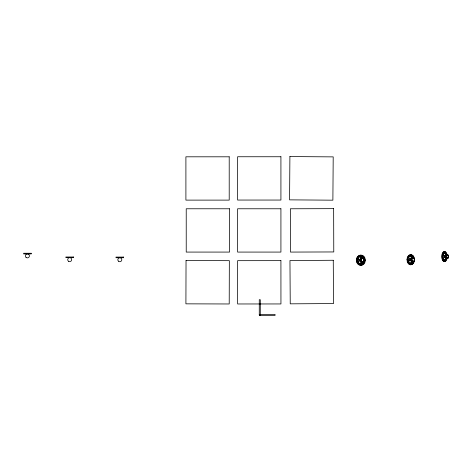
<?xml version="1.0" encoding="UTF-8"?>
<svg xmlns="http://www.w3.org/2000/svg" width="472" height="472" viewBox="0 0 472 472"><rect width="100%" height="100%" fill="white"/><g stroke="black" fill="none" stroke-linecap="round" stroke-linejoin="round"><path stroke-width="0.71" d="M412.086 258.095L412.097 257.688L412.811 257.96A2.289 0.997 55.1 0 1 412.528 255.859A4.449 3.145 -90 0 0 409.383 255.859L408.233 257.488A4.449 3.145 -90 0 0 408.233 261.936L409.383 263.565A4.449 3.145 -90 0 0 412.528 263.565L413.678 261.936A4.449 3.145 -90 0 0 413.991 260.863M361.764 258.579L361.782 258.178L362.655 258.45A2.289 1.398 49.3 0 1 362.897 256.343A4.449 3.853 -90 0 0 359.044 256.343L357.634 257.972A4.449 3.853 -90 0 0 357.634 262.42L359.044 264.049A4.449 3.853 -90 0 0 362.897 264.049L364.307 262.42A4.449 3.853 -90 0 0 364.307 257.972L362.897 256.343M446.353 258.508L446.093 258.573C444.683 257.972 444.683 255.134 446.093 254.532L446.353 254.603M445.869 258.154L445.261 256.573L445.869 254.992M407.448 259.771L407.655 259.541L407.448 259.771A4.449 3.145 -90 0 1 407.56 258.562M412.469 261.665C410.268 262.066 410.015 257.93 412.097 257.688M363.015 261.63C360.525 264.072 358.531 258.343 361.782 258.178M360.089 260.721L360.39 260.644L360.089 259.677M411.726 261.665L411.785 261.317L412.097 261.736M361.328 262.149L361.764 261.854L361.782 262.22M446.718 258.343L445.804 260.408A4.449 2.224 -90 0 1 443.58 260.408L442.766 258.78A4.449 2.224 -90 0 1 442.766 254.331L443.58 252.703A4.449 2.224 -90 0 1 445.804 252.703L446.671 254.555M445.668 257.995L445.586 258.302A2.289 1.375 -49.9 0 1 443.58 260.408M414.174 259.665L414.174 259.765M411.507 261.152L411.383 261.464A2.289 1.687 -40.2 0 1 409.383 263.565M361.05 261.635L360.903 261.948A2.289 1.888 -24 0 1 359.044 264.049M411.088 261.14L410.717 260.237M445.373 257.393L445.214 257.565A2.289 1.971 -65.1 0 0 442.766 258.78M412.811 261.464L413.106 261.14M411.082 260.55L410.858 260.721A2.289 2.177 -46.1 0 0 408.233 261.936M361.393 258.638L360.903 258.45A2.289 1.888 24 0 0 359.044 256.343M356.59 260.001L356.596 260.402M260.219 315.019L259.27 315.019L259.27 299.732L260.29 299.732L260.29 314.287M360.03 260.196L360.342 260.219M412.528 255.859L413.678 257.488A4.449 3.145 -90 0 1 413.991 258.562M360.543 258.768L360.531 259.399L360.266 259.187A2.289 2.236 -8.4 0 1 357.634 257.972M445.373 255.753L445.214 255.541A2.289 1.971 65.1 0 1 442.766 254.331M411.088 258.284L411.082 258.916L410.858 258.703A2.289 2.177 46.1 0 1 408.233 257.488M362.472 261.635L362.655 261.948A2.289 1.398 -49.3 0 0 362.897 264.049M445.668 255.157L445.586 254.803A2.289 1.375 49.9 0 0 443.58 252.703M411.726 257.759L411.507 258.314L411.383 257.96A2.289 1.687 40.2 0 0 409.383 255.859M410.805 264.467L410.734 264.479M358.248 258.385A3.634 3.145 -90 0 1 363.694 258.385M364.012 261.14A3.634 3.145 -90 0 1 362.543 263.346M361.788 263.706A3.634 3.145 -90 0 1 358.248 262.013M357.823 260.196A3.634 3.145 -90 0 1 357.935 259.258M357.634 262.42A2.289 2.236 8.4 0 1 360.266 261.211M363.676 261.152A2.289 1.056 -76.1 0 1 364.307 262.42M364.307 257.972A2.289 1.056 76.1 0 1 363.676 259.246M362.903 264.591A5.062 4.384 -90 0 1 356.915 262.739A5.062 4.384 -90 0 1 358.519 255.824A5.062 4.384 -90 0 1 364.508 257.677M362.643 256.343A4.449 3.853 -90 0 1 364.437 259.045M364.437 261.346A4.449 3.853 -90 0 1 362.643 264.049M358.791 264.049A4.449 3.853 -90 0 1 357.994 263.341M363.865 259.883A0.903 0.395 85.3 0 1 364.555 260.196A0.903 0.395 -85.3 0 1 364.059 260.786M410.953 256.078A3.634 2.566 -90 0 1 413.177 257.895M413.177 261.529A3.634 2.566 -90 0 1 412.239 262.857M411.619 263.223A3.634 2.566 -90 0 1 410.953 263.346M410.292 263.223A3.634 2.566 -90 0 1 408.475 260.65M408.728 257.895A3.634 2.566 -90 0 1 410.292 256.202M412.528 263.565A2.289 0.997 -55.1 0 1 412.687 261.689M413.708 261.305A2.289 0.507 -77.3 0 1 413.678 261.936M413.678 257.488A2.289 0.507 77.3 0 1 413.708 258.119M412.823 256.567A4.449 3.145 -90 0 1 413.319 257.488M413.319 261.936A4.449 3.145 -90 0 1 412.168 263.565M407.873 257.488A4.449 3.145 -90 0 1 409.023 255.859M411.519 264.615A5.062 3.581 -90 0 1 407.012 259.724A5.062 3.581 -90 0 1 411.519 254.833M412.38 255.334A5.062 3.581 -90 0 1 413.69 257.193M413.124 263.305A5.062 3.581 -90 0 1 412.38 264.108M448.105 257.464A1.817 0.909 -90 0 1 446.73 257.948A1.817 0.909 -90 0 1 446.73 255.163A1.817 0.909 -90 0 1 448.105 255.647M448.193 256.084A1.817 0.909 -90 0 1 448.193 257.022M442.937 255.612A3.634 1.817 -90 0 1 444.453 252.951A3.634 1.817 -90 0 1 446.264 254.738M446.264 258.373A3.634 1.817 -90 0 1 444.689 260.184M444.217 260.06A3.634 1.817 -90 0 1 443.119 258.373M446.878 259.098A5.062 2.531 -90 0 1 443.055 260.444A5.062 2.531 -90 0 1 443.055 252.685A5.062 2.531 -90 0 1 446.878 254.03M445.804 260.408A2.289 0.525 -58 0 1 446.459 258.532M446.459 254.579A2.289 0.525 58 0 1 445.804 252.703M445.515 260.951A5.062 2.531 -90 0 1 441.715 256.562A5.062 2.531 -90 0 1 445.515 252.178M445.361 252.703A4.449 2.224 -90 0 1 446.176 254.331M446.176 258.78A4.449 2.224 -90 0 1 445.361 260.408M443.137 260.408A4.449 2.224 -90 0 1 442.677 259.7M186.039 260.544L185.909 303.844L229.215 303.974L229.339 260.674L186.039 260.544M289.902 156.562L289.578 199.862L332.878 200.181L333.202 156.881L289.902 156.562M441.774 256.508L441.774 256.508M442.211 256.508L442.211 256.508M444.589 251.753L444.589 251.753M444.589 261.258L444.589 261.258M410.457 254.909L410.669 255.134L410.457 254.909M410.811 254.909L411.023 255.134L410.811 254.909M407.094 259.671L407.306 259.889L407.094 259.671M360.543 255.399L360.868 255.547L360.543 255.399M360.797 255.399L361.121 255.547L360.797 255.399M356.679 260.155L357.003 260.302L356.679 260.155M360.543 264.904L360.862 265.063L360.543 264.904M360.797 264.904L361.115 265.063L360.797 264.904M364.667 260.149L364.986 260.308L364.685 260.101M364.915 260.149L365.234 260.308L364.933 260.101M259.287 314.794L259.777 315.438L275.052 315.438L275.052 314.417L259.771 314.417L259.287 314.794M260.29 314.924C259.683 316.452 259.683 313.396 260.29 314.924M333.262 260.261L289.961 260.538L290.239 303.838L333.539 303.561L333.262 260.261M333.645 208.648L290.345 208.777L290.475 252.077L333.775 251.948L333.645 208.648M280.923 156.751L237.617 156.751L237.617 200.051L280.923 200.051L280.923 156.751M229.209 156.81L185.903 156.81L185.903 200.116L229.209 200.116L229.209 156.81M229.534 208.772L186.228 208.772L186.228 252.077L229.534 252.077L229.534 208.772M280.923 208.772L237.617 208.772L237.617 252.077L280.923 252.077L280.923 208.772M31.241 253.263L23.6 253.263L23.6 253.901L31.241 253.901L31.241 253.263M73.52 257.004L65.873 257.004L65.873 257.641L73.52 257.641L73.52 257.004M123.635 257.087L115.994 257.087L115.994 257.724L123.635 257.724L123.635 257.087M280.923 260.65L237.617 260.674L237.646 303.974L280.946 303.95L280.923 260.65M363.7 261.482A1.817 1.575 -90 0 0 362.998 258.444A1.817 1.575 -90 0 0 361.068 260.668A1.817 1.575 -90 0 0 363.7 261.482M363.599 261.482A1.817 1.575 -90 0 0 362.897 258.444A1.817 1.575 -90 0 0 360.968 260.668A1.817 1.575 -90 0 0 363.599 261.482M363.723 261.63A2.024 1.752 -90 0 0 362.938 258.243A2.024 1.752 -90 0 0 360.797 260.721A2.024 1.752 -90 0 0 363.723 261.63M361.139 264.143A0.903 0.614 -40.8 0 0 361.611 262.727A0.903 0.678 -32.5 0 0 361.139 264.143M364.065 263.789A5.062 4.384 -90 0 0 362.095 255.317A5.062 4.384 -90 0 0 356.726 261.517A5.062 4.384 -90 0 0 364.065 263.789M359.422 260.196A0.903 0.897 -41.4 0 0 357.723 260.196A0.903 0.897 41.4 0 0 359.422 260.196M361.139 256.255A0.903 0.678 32.5 0 0 361.611 257.671A0.903 0.614 40.8 0 0 361.139 256.255M414.357 260.621A1.817 1.286 -90 0 0 413.242 257.895A1.817 1.286 -90 0 0 412.127 260.621A1.817 1.286 -90 0 0 414.357 260.621M414.209 260.621A1.817 1.286 -90 0 0 413.1 257.895A1.817 1.286 -90 0 0 411.985 260.621A1.817 1.286 -90 0 0 414.209 260.621M414.109 261.14A2.024 1.428 -90 0 0 413.466 257.759A2.024 1.428 -90 0 0 411.72 260.237A2.024 1.428 -90 0 0 414.109 261.14M411.926 262.922A0.903 0.484 -49.1 0 0 411.861 262.237A0.903 0.572 -44.1 0 0 411.071 262.922A0.903 0.572 -44.1 0 0 411.195 263.653A0.903 0.484 -49.1 0 0 411.926 262.922M413.478 263.305A5.062 3.581 -90 0 0 411.873 254.833A5.062 3.581 -90 0 0 407.489 261.034A5.062 3.581 -90 0 0 413.478 263.305M410.074 259.712A0.903 0.879 69.6 0 0 408.404 259.712A0.903 0.879 -69.6 0 0 410.074 259.712M411.071 256.502A0.903 0.572 44.1 0 0 411.861 257.187A0.903 0.484 49.1 0 0 411.926 256.502A0.903 0.484 49.1 0 0 411.195 255.771A0.903 0.572 44.1 0 0 411.071 256.502M68.7 261.358A1.994 1.994 0 0 0 71.691 259.635A1.994 1.994 0 0 0 68.7 257.907A1.994 1.994 0 0 0 68.7 261.358M118.401 261.128A1.994 1.994 0 0 0 121.741 260.231A1.994 1.994 0 0 0 119.298 257.795A1.994 1.994 0 0 0 118.401 261.128M448.134 257.842A1.817 0.909 -90 0 0 447.727 254.797A1.817 0.909 -90 0 0 446.612 257.022A1.817 0.909 -90 0 0 448.134 257.842M448.028 257.983A2.024 1.009 -90 0 0 447.58 254.603A2.024 1.009 -90 0 0 446.341 257.075A2.024 1.009 -90 0 0 448.028 257.983M445.662 259.765A0.903 0.319 -53.8 0 0 445.798 259.081A0.903 0.431 -51 0 0 445.055 259.765A0.903 0.431 -51 0 0 444.978 260.497A0.903 0.319 -53.8 0 0 445.662 259.765M444.536 256.556A0.903 0.808 80.6 0 0 443.007 256.556A0.903 0.808 -80.6 0 0 444.536 256.556M445.055 253.346A0.903 0.431 51 0 0 445.798 254.024A0.903 0.319 53.8 0 0 445.662 253.346A0.903 0.319 53.8 0 0 444.978 252.608A0.903 0.431 51 0 0 445.055 253.346M26.013 257.305A1.994 1.994 0 0 0 29.347 256.414A1.994 1.994 0 0 0 26.904 253.971A1.994 1.994 0 0 0 26.013 257.305"/></g></svg>
